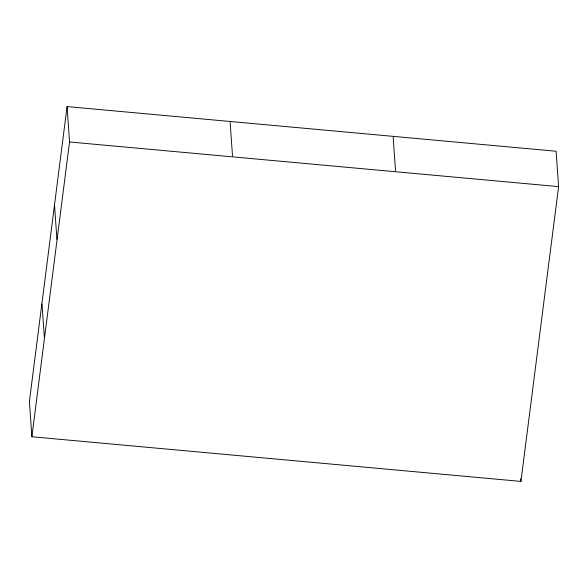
<?xml version="1.0" encoding="UTF-8"?>
<svg xmlns="http://www.w3.org/2000/svg" width="588" height="588" viewBox="0 0 588 588"><rect width="100%" height="100%" fill="white"/><g stroke="black" fill="none" stroke-linecap="round" stroke-linejoin="round"><path stroke-width="0.88" d="M67.076 106.59L29.4 401.376L31.877 436.759L520.924 481.41L558.6 186.624L556.123 151.241L67.076 106.59L69.546 141.973L31.877 436.759M69.546 141.973L558.6 186.624M520.733 478.691L520.924 481.41M393.174 137.239L395.518 170.858M230.151 122.355L232.503 155.974M54.581 205.734L56.926 239.353M42.02 303.996L44.372 337.615"/></g></svg>
